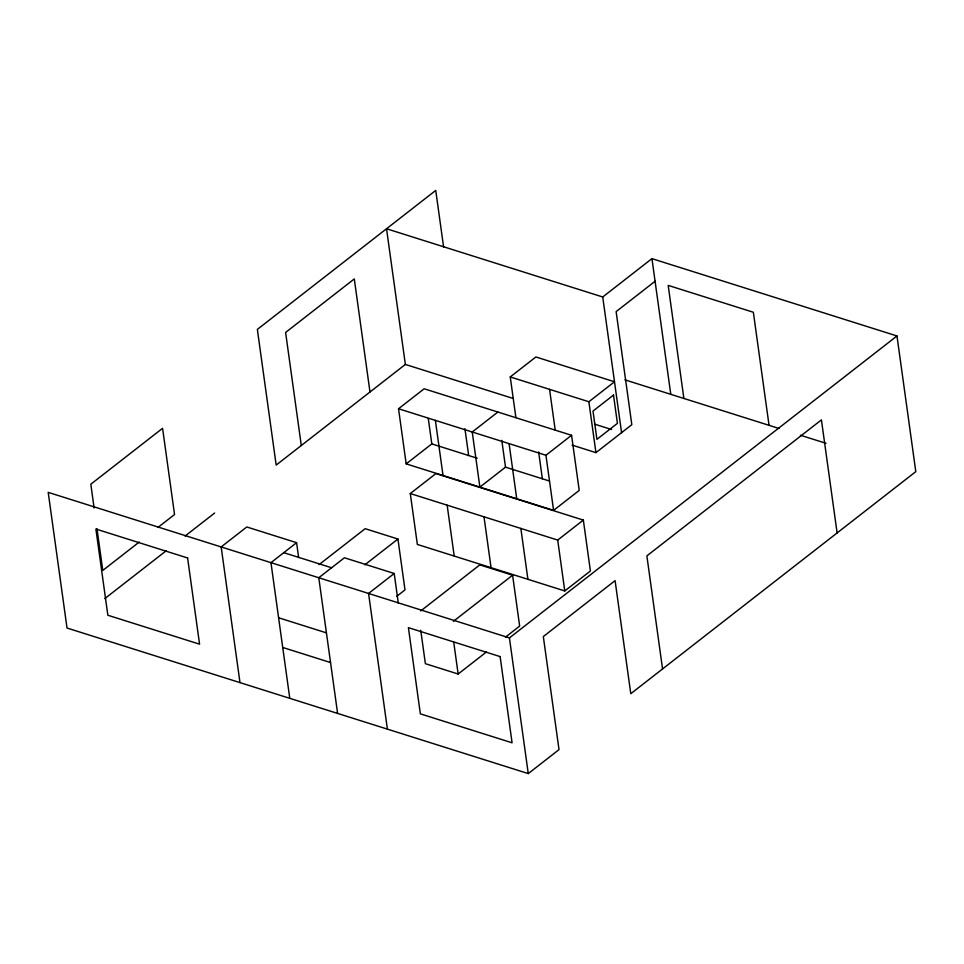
<?xml version="1.0" encoding="UTF-8"?>
<svg xmlns="http://www.w3.org/2000/svg" width="964" height="964" viewBox="0 0 964 964"><rect width="100%" height="100%" fill="white"/><g stroke="black" fill="none" stroke-linecap="round" stroke-linejoin="round"><path stroke-width="1.45" d="M139.25 542.021L102.774 570.435L97.003 528.814M158.072 527.344L174.544 514.523L162.579 428.305L90.809 484.217L94.111 508.004M104.823 598.596L166.242 550.745M185.136 536.02L214.659 513.017M512.848 398.361L405.362 364.44L276.174 465.082L257.352 329.411L435.74 190.414L443.609 247.073M398.53 408.748L424.16 388.781L571.568 435.294L579.219 490.411L553.589 510.378L406.181 463.865L398.53 408.748L545.937 455.261L571.568 435.294M405.362 364.44L386.528 228.757L602.729 296.984L651.941 258.641L896.978 335.966L915.8 471.637L630.781 693.706L615.092 580.641L543.322 636.553L559.012 749.618L528.26 773.586L67.022 628.034L48.2 492.363L509.426 637.903L896.978 335.966M298.647 557.553L296.587 542.684L270.956 562.651L289.778 698.334M510.245 376.948L535.888 356.969L614.502 381.78L588.871 401.747L510.245 376.948L515.897 417.653M406.181 463.865L431.812 443.898L477.168 458.213M655.086 281.259L616.129 311.613L631.818 424.678L595.933 452.634L572.062 445.103M497.87 412.038L472.24 432.005L479.879 487.121L505.51 467.154L549.456 481.024M319.048 564.639L365.187 528.694L397.939 539.033L405.001 589.908L396.722 596.367M410.29 493.544L435.933 473.577L583.341 520.09L590.402 570.977L564.771 590.944L417.352 544.431L410.29 493.544L557.71 540.069L583.341 520.09M364.814 564.844L397.939 539.033M398.325 603.235L394.204 573.484L368.573 593.45L387.395 729.133M420.69 610.959L479.831 564.868L512.595 575.207L519.656 626.094L505.461 637.156M453.442 621.298L512.595 575.207M420.738 630.239L425.377 663.678L458.141 674.017L486.531 651.893M624.949 379.864L779.02 428.474M800.397 435.222L826.04 443.32M594.402 424.088L611.55 429.51M296.587 542.684L246.796 526.971L221.166 546.937L239.988 682.62M394.204 573.484L344.413 557.77L318.783 577.737L337.605 713.42M283.765 552.661L331.592 567.76M278.596 617.767L326.422 632.866M282.717 647.447L330.544 662.545M837.114 532.947L821.424 419.882L646.868 555.879L662.557 668.944M769.043 425.329L753.354 312.264L668.185 285.392L683.874 398.457M651.941 258.641L670.775 394.324M602.729 296.984L621.563 432.667M588.871 401.747L595.933 452.634M549.564 389.348L555.204 430.052M545.937 455.261L553.589 510.378M557.71 540.069L564.771 590.944M538.647 451.971L542.371 478.783M509.088 443.633L516.74 498.75M520.849 528.429L527.911 579.316M501.798 440.343L505.51 467.154M509.426 637.903L528.26 773.586M484 516.8L491.062 567.688M464.937 428.715L468.661 455.526M435.379 420.376L443.03 475.493M447.151 505.172L454.213 556.059M428.293 418.569L431.812 443.898M453.707 642.036L458.141 674.017M369.983 391.999L354.294 278.933L285.609 332.447L301.298 445.513M613.502 395.083L593.005 411.062L596.921 439.331L617.43 423.353L613.502 395.083M187.606 557.975L95.894 529.031L107.848 615.249L199.572 644.181L187.606 557.975M500.123 656.592L408.399 627.648L420.364 713.854L512.077 742.798L500.123 656.592"/></g></svg>
